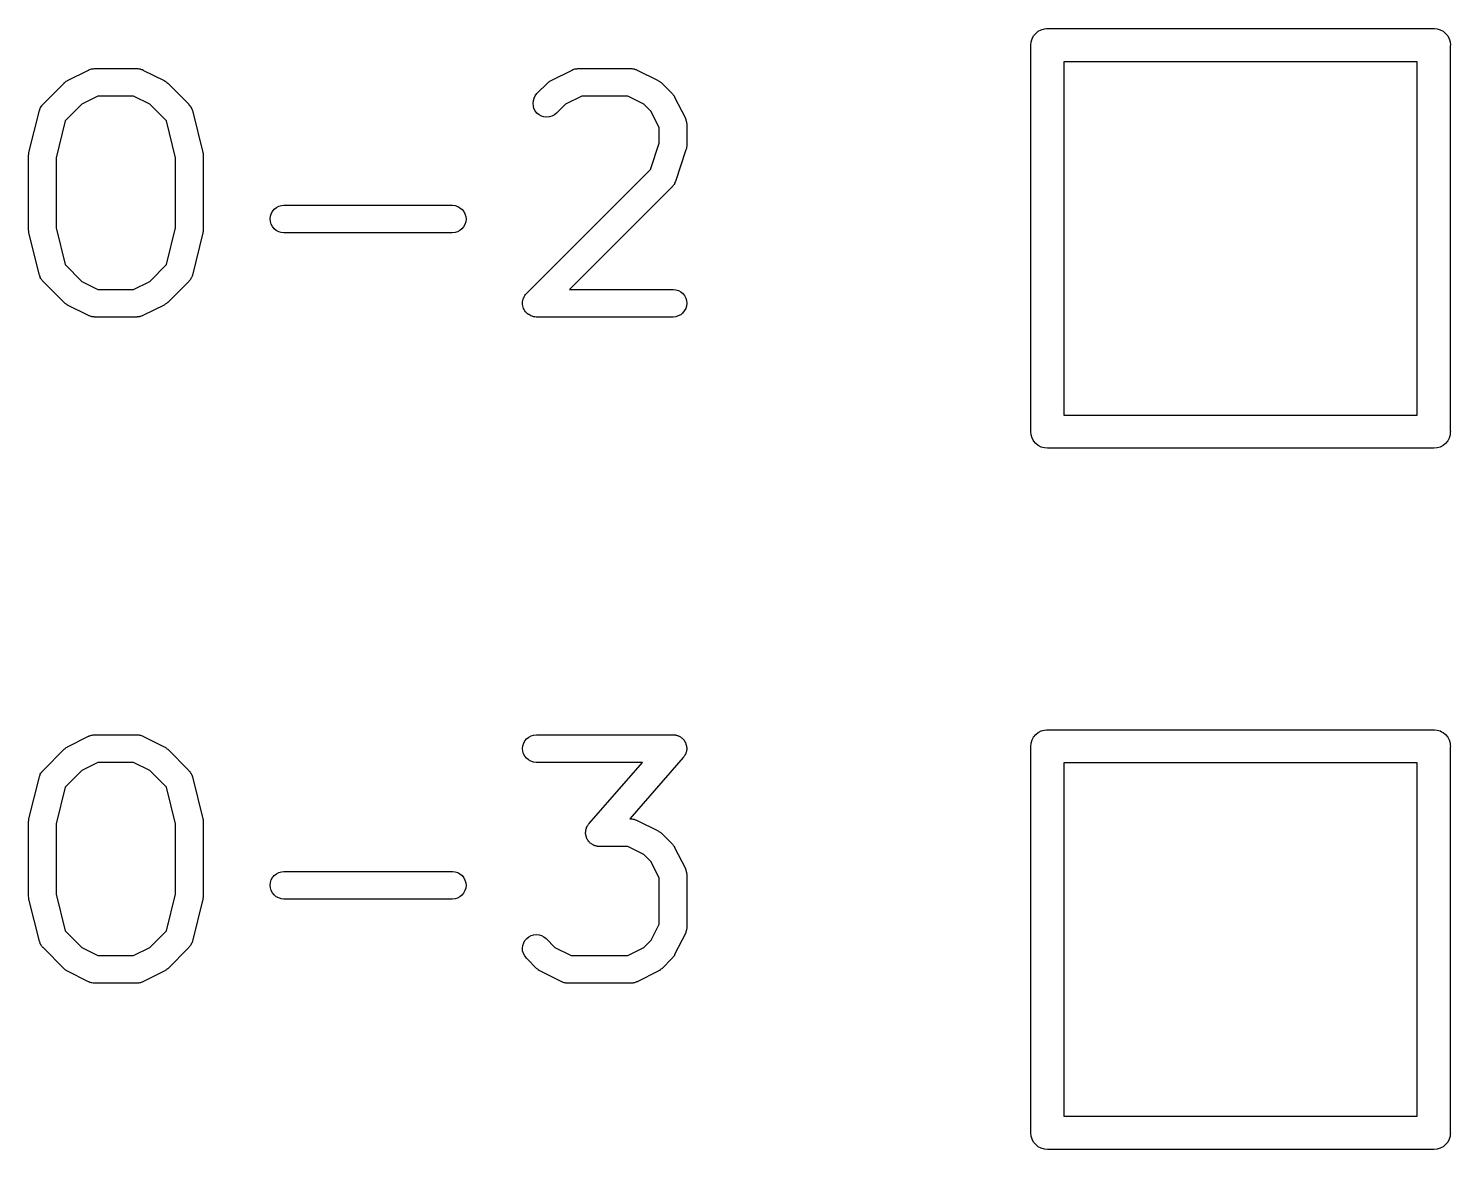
# Model space of a CAD drawing. Extents: x 128.9 to 162, y -124.8 to -58.6.
# Drawn here: x 148.67 to 153.82, y -70.99 to -66.93 of the extents above; entities that cross this region are included whole.
import ezdxf

# ---------------------------------------------------------------- set-up
doc = ezdxf.new("R2010")
doc.units = 0
doc.layers.add('BLACK', color=7, linetype='CONTINUOUS')

msp = doc.modelspace()

# ---------------------------------------------------------------- linework, layer by layer
at = {"layer": 'BLACK', "linetype": 'CONTINUOUS'}
for p, q in [((152.31, -66.9575), (152.318, -66.9484)), ((152.318, -66.9484), (152.327, -66.9409)), ((152.327, -66.9409), (152.337, -66.9353)), ((152.337, -66.9353), (152.349, -66.9319)), ((152.349, -66.9319), (152.357, -66.931)), ((152.357, -66.931), (152.36, -66.9307)), ((152.357, -66.931), (152.357, -66.931)), ((152.36, -66.9307), (152.363, -66.931)), ((152.363, -66.931), (153.757, -66.931)), ((153.757, -66.931), (153.76, -66.9307)), ((153.76, -66.9307), (153.763, -66.931)), ((153.763, -66.931), (153.763, -66.931)), ((153.763, -66.931), (153.772, -66.9319)), ((153.772, -66.9319), (153.783, -66.9353)), ((153.783, -66.9353), (153.794, -66.9409)), ((153.794, -66.9409), (153.803, -66.9484)), ((153.803, -66.9484), (153.811, -66.9575)), ((152.3, -66.991), (152.301, -66.9792)), ((152.3, -66.994), (152.3, -66.991)), ((152.3, -68.3881), (152.3, -66.994)), ((152.301, -66.9792), (152.305, -66.9679)), ((152.305, -66.9679), (152.31, -66.9575)), ((153.811, -66.9575), (153.816, -66.9679)), ((153.816, -66.9679), (153.82, -66.9792)), ((153.82, -66.9792), (153.821, -66.991)), ((153.821, -66.991), (153.82, -66.9939)), ((153.82, -66.9939), (153.82, -68.3881)), ((152.42, -67.051), (152.42, -68.331)), ((153.7, -67.051), (152.42, -67.051)), ((153.7, -68.331), (153.7, -67.051)), ((148.809, -67.1193), (148.885, -67.0812)), ((148.885, -67.0812), (148.886, -67.0809)), ((148.886, -67.0809), (148.887, -67.0804)), ((148.887, -67.0804), (148.889, -67.0797)), ((148.889, -67.0797), (148.892, -67.0787)), ((148.892, -67.0787), (148.895, -67.0775)), ((148.895, -67.0775), (148.896, -67.0773)), ((148.896, -67.0773), (148.898, -67.0769)), ((148.898, -67.0769), (148.901, -67.0765)), ((148.901, -67.0765), (148.905, -67.076)), ((148.905, -67.076), (148.906, -67.076)), ((148.906, -67.076), (148.908, -67.0759)), ((148.908, -67.0759), (149.06, -67.0759)), ((149.06, -67.0759), (149.061, -67.0759)), ((149.061, -67.0759), (149.062, -67.0761)), ((149.062, -67.0761), (149.064, -67.076)), ((149.064, -67.076), (149.067, -67.0766)), ((149.067, -67.0766), (149.07, -67.077)), ((149.07, -67.077), (149.072, -67.0774)), ((149.072, -67.0774), (149.073, -67.0777)), ((149.073, -67.0777), (149.076, -67.0789)), ((149.076, -67.0789), (149.08, -67.0799)), ((149.08, -67.0799), (149.081, -67.0807)), ((149.081, -67.0807), (149.082, -67.0812)), ((149.082, -67.0812), (149.159, -67.1193)), ((150.561, -67.1193), (150.638, -67.0812)), ((150.638, -67.0809), (150.64, -67.0804)), ((150.638, -67.0812), (150.638, -67.0809)), ((150.64, -67.0804), (150.641, -67.0797)), ((150.641, -67.0797), (150.644, -67.0787)), ((150.644, -67.0787), (150.647, -67.0775)), ((150.647, -67.0775), (150.649, -67.0773)), ((150.649, -67.0773), (150.65, -67.0769)), ((150.65, -67.0769), (150.654, -67.0765)), ((150.654, -67.0765), (150.657, -67.076)), ((150.657, -67.076), (150.659, -67.076)), ((150.659, -67.076), (150.66, -67.0759)), ((150.66, -67.0759), (150.85, -67.0759)), ((150.85, -67.0759), (150.851, -67.0759)), ((150.851, -67.0759), (150.853, -67.0761)), ((150.853, -67.0761), (150.854, -67.076)), ((150.854, -67.076), (150.857, -67.0766)), ((150.857, -67.0766), (150.861, -67.077)), ((150.861, -67.077), (150.862, -67.0774)), ((150.862, -67.0774), (150.864, -67.0777)), ((150.864, -67.0777), (150.867, -67.0789)), ((150.867, -67.0789), (150.87, -67.0799)), ((150.87, -67.0799), (150.871, -67.0807)), ((150.871, -67.0807), (150.873, -67.0812)), ((150.873, -67.0812), (150.949, -67.1193)), ((148.72, -67.2048), (148.796, -67.1286)), ((148.796, -67.1286), (148.797, -67.1282)), ((148.797, -67.1282), (148.799, -67.1264)), ((148.799, -67.1264), (148.801, -67.1245)), ((148.801, -67.1245), (148.803, -67.1234)), ((148.803, -67.1234), (148.804, -67.1221)), ((148.804, -67.1221), (148.807, -67.1208)), ((148.807, -67.1208), (148.809, -67.1193)), ((149.159, -67.1193), (149.159, -67.1196)), ((149.159, -67.1196), (149.162, -67.1211)), ((149.162, -67.1211), (149.164, -67.1225)), ((149.164, -67.1225), (149.166, -67.1238)), ((149.166, -67.1238), (149.167, -67.1249)), ((149.167, -67.1249), (149.169, -67.1269)), ((149.169, -67.1269), (149.172, -67.1286)), ((149.172, -67.1286), (149.248, -67.2048)), ((150.51, -67.1667), (150.548, -67.1286)), ((150.548, -67.1286), (150.549, -67.1282)), ((150.549, -67.1282), (150.551, -67.1264)), ((150.551, -67.1264), (150.553, -67.1245)), ((150.553, -67.1245), (150.555, -67.1234)), ((150.555, -67.1234), (150.557, -67.1221)), ((150.557, -67.1221), (150.559, -67.1208)), ((150.559, -67.1208), (150.561, -67.1193)), ((150.949, -67.1193), (150.95, -67.1196)), ((150.95, -67.1196), (150.952, -67.1211)), ((150.952, -67.1211), (150.954, -67.1225)), ((150.954, -67.1225), (150.956, -67.1238)), ((150.956, -67.1238), (150.958, -67.1249)), ((150.958, -67.1249), (150.96, -67.1269)), ((150.96, -67.1269), (150.962, -67.1286)), ((150.962, -67.1286), (151, -67.1667)), ((148.715, -67.2099), (148.718, -67.2075)), ((148.718, -67.2075), (148.72, -67.2048)), ((148.861, -67.2051), (148.8, -67.2658)), ((148.919, -67.1759), (148.861, -67.2051)), ((149.048, -67.1759), (148.919, -67.1759)), ((149.107, -67.2051), (149.048, -67.1759)), ((149.167, -67.2658), (149.107, -67.2051)), ((149.248, -67.2048), (149.248, -67.2053)), ((149.248, -67.2053), (149.25, -67.208)), ((149.25, -67.208), (149.253, -67.2105)), ((150.496, -67.2019), (150.497, -67.1922)), ((150.497, -67.2116), (150.496, -67.2019)), ((150.497, -67.1922), (150.5, -67.1829)), ((150.5, -67.1829), (150.504, -67.1743)), ((150.504, -67.1743), (150.51, -67.1667)), ((150.613, -67.2051), (150.581, -67.2374)), ((150.672, -67.1759), (150.613, -67.2051)), ((150.839, -67.1759), (150.672, -67.1759)), ((150.897, -67.2051), (150.839, -67.1759)), ((150.924, -67.2317), (150.897, -67.2051)), ((151, -67.1667), (151.001, -67.1672)), ((151.001, -67.1672), (151.002, -67.1694)), ((151.002, -67.1694), (151.004, -67.1715)), ((151.004, -67.1715), (151.005, -67.1732)), ((151.005, -67.1732), (151.007, -67.1749)), ((151.007, -67.1749), (151.008, -67.1774)), ((151.008, -67.1774), (151.009, -67.1797)), ((151.009, -67.1797), (151.048, -67.2559)), ((148.669, -67.3804), (148.707, -67.2281)), ((148.707, -67.2274), (148.708, -67.2242)), ((148.707, -67.2281), (148.707, -67.2274)), ((148.708, -67.2242), (148.709, -67.221)), ((148.709, -67.221), (148.71, -67.2196)), ((148.71, -67.2182), (148.712, -67.2154)), ((148.71, -67.2196), (148.71, -67.2182)), ((148.712, -67.2154), (148.714, -67.2124)), ((148.714, -67.2124), (148.715, -67.2112)), ((148.715, -67.2112), (148.715, -67.2099)), ((149.253, -67.2105), (149.253, -67.2118)), ((149.253, -67.2118), (149.254, -67.213)), ((149.254, -67.213), (149.256, -67.216)), ((149.256, -67.216), (149.258, -67.2189)), ((149.258, -67.2189), (149.258, -67.2203)), ((149.258, -67.2203), (149.259, -67.2216)), ((149.259, -67.2216), (149.26, -67.2249)), ((149.26, -67.2249), (149.261, -67.2281)), ((149.261, -67.2281), (149.299, -67.3804)), ((150.499, -67.221), (150.497, -67.2116)), ((150.504, -67.2296), (150.499, -67.221)), ((150.51, -67.2372), (150.504, -67.2296)), ((150.518, -67.2434), (150.51, -67.2372)), ((150.526, -67.2481), (150.518, -67.2434)), ((150.535, -67.251), (150.526, -67.2481)), ((150.545, -67.2521), (150.535, -67.251)), ((150.555, -67.2512), (150.545, -67.2521)), ((150.564, -67.2485), (150.555, -67.2512)), ((150.573, -67.244), (150.564, -67.2485)), ((150.581, -67.2379), (150.573, -67.244)), ((150.581, -67.2374), (150.581, -67.2379)), ((150.953, -67.2901), (150.924, -67.2317)), ((151.048, -67.2559), (151.048, -67.2565)), ((151.048, -67.2565), (151.048, -67.2579)), ((151.048, -67.2579), (151.049, -67.2592)), ((151.049, -67.2592), (151.05, -67.2625)), ((148.8, -67.2658), (148.767, -67.3987)), ((149.2, -67.3987), (149.167, -67.2658)), ((150.953, -67.3464), (150.953, -67.2901)), ((151.05, -67.2625), (151.051, -67.2657)), ((151.051, -67.2657), (151.051, -67.2672)), ((151.051, -67.2672), (151.052, -67.2686)), ((151.052, -67.2686), (151.052, -67.272)), ((151.052, -67.272), (151.053, -67.2753)), ((151.053, -67.2753), (151.053, -67.2768)), ((151.053, -67.2768), (151.053, -67.2783)), ((151.053, -67.2783), (151.053, -67.3545)), ((150.921, -67.4418), (150.953, -67.3464)), ((151.053, -67.358), (151.052, -67.3608)), ((151.052, -67.3608), (151.052, -67.3628)), ((151.053, -67.3545), (151.053, -67.3552)), ((151.053, -67.3552), (151.053, -67.358)), ((148.667, -67.3901), (148.668, -67.3861)), ((148.667, -67.391), (148.667, -67.3901)), ((148.667, -67.3919), (148.667, -67.391)), ((148.667, -67.3926), (148.667, -67.3919)), ((148.667, -67.6592), (148.667, -67.3926)), ((148.668, -67.3822), (148.669, -67.3813)), ((148.668, -67.3861), (148.668, -67.3822)), ((148.669, -67.3813), (148.669, -67.3804)), ((148.767, -67.3987), (148.767, -67.6531)), ((149.2, -67.6531), (149.2, -67.3987)), ((149.299, -67.3804), (149.299, -67.3811)), ((149.299, -67.3811), (149.299, -67.382)), ((149.299, -67.382), (149.3, -67.3829)), ((149.3, -67.3829), (149.3, -67.3868)), ((149.3, -67.3868), (149.3, -67.3908)), ((149.3, -67.3908), (149.3, -67.3917)), ((149.3, -67.3917), (149.3, -67.3926)), ((149.3, -67.3926), (149.3, -67.6592)), ((151.05, -67.3703), (151.012, -67.4846)), ((151.051, -67.3675), (151.05, -67.3703)), ((151.052, -67.3649), (151.051, -67.3675)), ((151.052, -67.3628), (151.052, -67.3649)), ((150.472, -67.8904), (150.921, -67.4418)), ((151, -67.5041), (150.628, -67.8759)), ((151.001, -67.503), (151, -67.5041)), ((151.002, -67.502), (151.001, -67.503)), ((151.004, -67.4992), (151.002, -67.502)), ((151.006, -67.4966), (151.004, -67.4992)), ((151.007, -67.4953), (151.006, -67.4966)), ((151.008, -67.4941), (151.007, -67.4953)), ((151.009, -67.491), (151.008, -67.4941)), ((151.011, -67.488), (151.009, -67.491)), ((151.012, -67.4852), (151.011, -67.4866)), ((151.011, -67.4866), (151.011, -67.488)), ((151.012, -67.4846), (151.012, -67.4852)), ((149.543, -67.6208), (149.544, -67.6111)), ((149.544, -67.6111), (149.547, -67.6018)), ((149.547, -67.6018), (149.552, -67.5932)), ((149.552, -67.5932), (149.558, -67.5857)), ((149.558, -67.5857), (149.566, -67.5795)), ((149.566, -67.5795), (149.574, -67.5749)), ((149.574, -67.5749), (149.584, -67.5721)), ((149.584, -67.5721), (149.593, -67.5711)), ((149.593, -67.5711), (150.203, -67.5711)), ((150.203, -67.5711), (150.204, -67.5711)), ((150.204, -67.5711), (150.213, -67.5722)), ((150.213, -67.5722), (150.223, -67.5752)), ((150.223, -67.5752), (150.231, -67.5799)), ((150.231, -67.5799), (150.239, -67.5862)), ((150.239, -67.5862), (150.245, -67.5938)), ((150.245, -67.5938), (150.249, -67.6024)), ((150.249, -67.6024), (150.252, -67.6118)), ((150.252, -67.6118), (150.253, -67.6215)), ((148.667, -67.6601), (148.667, -67.6592)), ((148.667, -67.661), (148.667, -67.6601)), ((148.668, -67.665), (148.667, -67.661)), ((148.668, -67.6689), (148.668, -67.665)), ((148.668, -67.6698), (148.668, -67.6689)), ((148.668, -67.6707), (148.668, -67.6698)), ((148.669, -67.6714), (148.668, -67.6707)), ((148.707, -67.8237), (148.669, -67.6714)), ((148.767, -67.6531), (148.8, -67.7861)), ((149.167, -67.7861), (149.2, -67.6531)), ((149.299, -67.6714), (149.261, -67.8237)), ((149.3, -67.6657), (149.299, -67.6696)), ((149.299, -67.6696), (149.299, -67.6705)), ((149.299, -67.6705), (149.299, -67.6714)), ((149.3, -67.6592), (149.3, -67.6599)), ((149.3, -67.6599), (149.3, -67.6608)), ((149.3, -67.6608), (149.3, -67.6617)), ((149.3, -67.6617), (149.3, -67.6657)), ((149.544, -67.6305), (149.543, -67.6208)), ((149.547, -67.6399), (149.544, -67.6305)), ((149.551, -67.6485), (149.547, -67.6399)), ((149.558, -67.6561), (149.551, -67.6485)), ((149.565, -67.6624), (149.558, -67.6561)), ((149.574, -67.6671), (149.565, -67.6624)), ((149.583, -67.67), (149.574, -67.6671)), ((149.593, -67.6711), (149.583, -67.67)), ((150.203, -67.6711), (149.593, -67.6711)), ((149.593, -67.6711), (149.593, -67.6711)), ((150.213, -67.6702), (150.203, -67.6711)), ((150.222, -67.6674), (150.213, -67.6702)), ((150.231, -67.6628), (150.222, -67.6674)), ((150.238, -67.6566), (150.231, -67.6628)), ((150.244, -67.6491), (150.238, -67.6566)), ((150.249, -67.6405), (150.244, -67.6491)), ((150.252, -67.6312), (150.249, -67.6405)), ((150.253, -67.6215), (150.252, -67.6312)), ((148.708, -67.8269), (148.707, -67.8237)), ((148.8, -67.7861), (148.861, -67.8467)), ((149.107, -67.8467), (149.167, -67.7861)), ((149.261, -67.8244), (149.26, -67.8276)), ((149.261, -67.8237), (149.261, -67.8244)), ((148.709, -67.8302), (148.708, -67.8269)), ((148.71, -67.8315), (148.709, -67.8302)), ((148.71, -67.8329), (148.71, -67.8315)), ((148.712, -67.8358), (148.71, -67.8329)), ((148.713, -67.8388), (148.712, -67.8358)), ((148.714, -67.84), (148.713, -67.8388)), ((148.715, -67.8413), (148.714, -67.84)), ((148.717, -67.8438), (148.715, -67.8413)), ((148.719, -67.8465), (148.717, -67.8438)), ((148.72, -67.847), (148.719, -67.8465)), ((148.796, -67.9232), (148.72, -67.847)), ((148.861, -67.8467), (148.919, -67.8759)), ((148.919, -67.8759), (149.048, -67.8759)), ((149.048, -67.8759), (149.107, -67.8467)), ((149.248, -67.847), (149.172, -67.9232)), ((149.25, -67.8444), (149.248, -67.847)), ((149.252, -67.8419), (149.25, -67.8444)), ((149.253, -67.8406), (149.252, -67.8419)), ((149.254, -67.8394), (149.253, -67.8406)), ((149.256, -67.8364), (149.254, -67.8394)), ((149.257, -67.8336), (149.256, -67.8364)), ((149.258, -67.8322), (149.257, -67.8336)), ((149.259, -67.8308), (149.258, -67.8322)), ((149.26, -67.8276), (149.259, -67.8308)), ((150.628, -67.8759), (151.003, -67.8759)), ((151.003, -67.8759), (151.004, -67.8759)), ((151.004, -67.8759), (151.013, -67.877)), ((151.013, -67.877), (151.023, -67.8799)), ((148.798, -67.9249), (148.796, -67.9232)), ((148.8, -67.9269), (148.798, -67.9249)), ((148.802, -67.928), (148.8, -67.9269)), ((148.804, -67.9294), (148.802, -67.928)), ((148.806, -67.9307), (148.804, -67.9294)), ((149.163, -67.9297), (149.161, -67.931)), ((149.165, -67.9284), (149.163, -67.9297)), ((149.167, -67.9273), (149.165, -67.9284)), ((149.169, -67.9254), (149.167, -67.9273)), ((149.171, -67.9237), (149.169, -67.9254)), ((149.172, -67.9232), (149.171, -67.9237)), ((150.458, -67.9206), (150.459, -67.916)), ((150.458, -67.9256), (150.458, -67.9206)), ((150.458, -67.9257), (150.458, -67.9256)), ((150.458, -67.9256), (150.458, -67.9256)), ((150.458, -67.9306), (150.458, -67.9257)), ((150.459, -67.9158), (150.46, -67.9113)), ((150.459, -67.9159), (150.459, -67.9158)), ((150.459, -67.916), (150.459, -67.9159)), ((150.46, -67.9113), (150.461, -67.9067)), ((150.461, -67.9067), (150.462, -67.9066)), ((150.462, -67.9065), (150.464, -67.9024)), ((150.462, -67.9066), (150.462, -67.9065)), ((150.464, -67.9024), (150.466, -67.8981)), ((150.466, -67.8979), (150.469, -67.8942)), ((150.466, -67.898), (150.466, -67.8979)), ((150.466, -67.8981), (150.466, -67.898)), ((150.469, -67.8942), (150.472, -67.8905)), ((150.472, -67.8905), (150.472, -67.8904)), ((150.472, -67.8904), (150.472, -67.8904)), ((150.472, -67.8904), (150.472, -67.8904)), ((151.023, -67.8799), (151.031, -67.8846)), ((151.031, -67.8846), (151.039, -67.8909)), ((151.039, -67.8909), (151.045, -67.8985)), ((151.045, -67.8985), (151.049, -67.9072)), ((151.049, -67.9072), (151.052, -67.9165)), ((151.052, -67.9165), (151.053, -67.9263)), ((151.053, -67.9263), (151.052, -67.936)), ((148.808, -67.9322), (148.806, -67.9307)), ((148.809, -67.9325), (148.808, -67.9322)), ((148.885, -67.9706), (148.809, -67.9325)), ((148.887, -67.9712), (148.885, -67.9706)), ((148.888, -67.9719), (148.887, -67.9712)), ((148.891, -67.9729), (148.888, -67.9719)), ((148.894, -67.9741), (148.891, -67.9729)), ((148.896, -67.9744), (148.894, -67.9741)), ((148.897, -67.9748), (148.896, -67.9744)), ((148.901, -67.9752), (148.897, -67.9748)), ((148.904, -67.9758), (148.901, -67.9752)), ((148.905, -67.9757), (148.904, -67.9758)), ((148.907, -67.9759), (148.905, -67.9757)), ((148.908, -67.9759), (148.907, -67.9759)), ((149.06, -67.9759), (148.908, -67.9759)), ((149.061, -67.9758), (149.06, -67.9759)), ((149.063, -67.9758), (149.061, -67.9758)), ((149.066, -67.9753), (149.063, -67.9758)), ((149.07, -67.975), (149.066, -67.9753)), ((149.071, -67.9745), (149.07, -67.975)), ((149.073, -67.9743), (149.071, -67.9745)), ((149.076, -67.9731), (149.073, -67.9743)), ((149.079, -67.9721), (149.076, -67.9731)), ((149.08, -67.9714), (149.079, -67.9721)), ((149.082, -67.9709), (149.08, -67.9714)), ((149.159, -67.9325), (149.082, -67.9706)), ((149.082, -67.9706), (149.082, -67.9709)), ((149.161, -67.931), (149.159, -67.9325)), ((150.459, -67.9353), (150.458, -67.9306)), ((150.459, -67.9354), (150.459, -67.9353)), ((150.46, -67.9403), (150.459, -67.9354)), ((150.459, -67.9354), (150.459, -67.9354)), ((150.461, -67.9446), (150.46, -67.9403)), ((150.461, -67.9447), (150.461, -67.9446)), ((150.461, -67.9448), (150.461, -67.9447)), ((150.464, -67.9491), (150.461, -67.9448)), ((150.466, -67.9533), (150.464, -67.9491)), ((150.466, -67.9534), (150.466, -67.9533)), ((150.466, -67.9533), (150.466, -67.9533)), ((150.469, -67.9572), (150.466, -67.9534)), ((150.472, -67.9609), (150.469, -67.9572)), ((150.472, -67.961), (150.472, -67.9609)), ((150.472, -67.9609), (150.472, -67.9609)), ((150.476, -67.9641), (150.472, -67.961)), ((150.479, -67.9672), (150.476, -67.9641)), ((150.48, -67.9673), (150.479, -67.9672)), ((150.479, -67.9672), (150.479, -67.9672)), ((150.484, -67.9695), (150.48, -67.9673)), ((150.488, -67.9719), (150.484, -67.9695)), ((150.493, -67.9733), (150.488, -67.9719)), ((150.488, -67.9719), (150.488, -67.9719)), ((150.488, -67.9719), (150.488, -67.9719)), ((150.497, -67.9748), (150.493, -67.9733)), ((150.502, -67.9754), (150.497, -67.9748)), ((150.497, -67.9748), (150.497, -67.9748)), ((150.497, -67.9748), (150.497, -67.9748)), ((150.507, -67.9759), (150.502, -67.9754)), ((150.508, -67.9759), (150.507, -67.9759)), ((150.507, -67.9759), (150.507, -67.9759)), ((150.507, -67.9759), (150.507, -67.9759)), ((150.507, -67.9759), (150.507, -67.9759)), ((151.003, -67.9759), (150.508, -67.9759)), ((151.013, -67.975), (151.003, -67.9759)), ((151.022, -67.9721), (151.013, -67.975)), ((151.031, -67.9676), (151.022, -67.9721)), ((151.038, -67.9614), (151.031, -67.9676)), ((151.044, -67.9539), (151.038, -67.9614)), ((151.049, -67.9453), (151.044, -67.9539)), ((151.052, -67.936), (151.049, -67.9453)), ((152.42, -68.331), (153.7, -68.331)), ((152.3, -68.391), (152.3, -68.3881)), ((152.301, -68.4028), (152.3, -68.391)), ((153.82, -68.3881), (153.821, -68.391)), ((153.821, -68.391), (153.82, -68.3939)), ((152.305, -68.4141), (152.301, -68.4028)), ((152.31, -68.4233), (152.305, -68.4141)), ((152.31, -68.4245), (152.31, -68.4233)), ((152.318, -68.4336), (152.31, -68.4245)), ((152.327, -68.4411), (152.318, -68.4336)), ((152.337, -68.4467), (152.327, -68.4411)), ((153.794, -68.4411), (153.783, -68.4467)), ((153.803, -68.4336), (153.794, -68.4411)), ((153.811, -68.4245), (153.803, -68.4336)), ((153.816, -68.4141), (153.811, -68.4245)), ((153.82, -68.4028), (153.816, -68.4141)), ((153.82, -68.3939), (153.82, -68.3939)), ((153.82, -68.3939), (153.82, -68.4028)), ((152.349, -68.4501), (152.337, -68.4467)), ((152.36, -68.4513), (152.349, -68.4501)), ((152.363, -68.451), (152.36, -68.4513)), ((153.757, -68.451), (152.363, -68.451)), ((153.76, -68.4513), (153.757, -68.451)), ((153.772, -68.4501), (153.76, -68.4513)), ((153.783, -68.4467), (153.772, -68.4501)), ((152.327, -69.4809), (152.337, -69.4753)), ((152.337, -69.4753), (152.349, -69.4719)), ((152.349, -69.4719), (152.357, -69.471)), ((152.357, -69.471), (152.36, -69.4707)), ((152.357, -69.471), (152.357, -69.471)), ((152.36, -69.4707), (152.363, -69.471)), ((152.363, -69.471), (153.757, -69.471)), ((153.757, -69.471), (153.76, -69.4707)), ((153.76, -69.4707), (153.763, -69.471)), ((153.763, -69.471), (153.763, -69.471)), ((153.763, -69.471), (153.772, -69.4719)), ((153.772, -69.4719), (153.783, -69.4753)), ((153.783, -69.4753), (153.788, -69.4779)), ((148.809, -69.5323), (148.885, -69.4942)), ((148.885, -69.4942), (148.886, -69.4939)), ((148.886, -69.4939), (148.887, -69.4934)), ((148.887, -69.4934), (148.889, -69.4927)), ((148.889, -69.4927), (148.892, -69.4917)), ((148.892, -69.4917), (148.895, -69.4905)), ((148.895, -69.4905), (148.896, -69.4903)), ((148.896, -69.4903), (148.898, -69.4899)), ((148.898, -69.4899), (148.901, -69.4895)), ((148.901, -69.4895), (148.905, -69.489)), ((148.905, -69.489), (148.906, -69.489)), ((148.906, -69.489), (148.908, -69.4889)), ((148.908, -69.4889), (149.06, -69.4889)), ((149.06, -69.4889), (149.061, -69.4889)), ((149.061, -69.4889), (149.062, -69.4891)), ((149.062, -69.4891), (149.064, -69.489)), ((149.064, -69.489), (149.067, -69.4896)), ((149.067, -69.4896), (149.07, -69.49)), ((149.07, -69.49), (149.072, -69.4904)), ((149.072, -69.4904), (149.073, -69.4907)), ((149.073, -69.4907), (149.076, -69.4919)), ((149.076, -69.4919), (149.08, -69.4929)), ((149.08, -69.4929), (149.081, -69.4937)), ((149.081, -69.4937), (149.082, -69.4942)), ((149.082, -69.4942), (149.159, -69.5323)), ((150.459, -69.5288), (150.462, -69.5195)), ((150.462, -69.5195), (150.466, -69.5109)), ((150.466, -69.5109), (150.472, -69.5034)), ((150.472, -69.5034), (150.48, -69.4973)), ((150.48, -69.4973), (150.489, -69.4927)), ((150.489, -69.4927), (150.498, -69.4899)), ((150.498, -69.4899), (150.508, -69.4889)), ((150.508, -69.4889), (151.003, -69.4889)), ((151.003, -69.4889), (151.004, -69.4889)), ((151.004, -69.4889), (151.007, -69.4893)), ((151.007, -69.4893), (151.01, -69.4894)), ((151.01, -69.4894), (151.012, -69.4898)), ((151.012, -69.4898), (151.013, -69.49)), ((151.013, -69.49), (151.016, -69.4909)), ((151.016, -69.4909), (151.019, -69.4917)), ((151.019, -69.4917), (151.021, -69.4924)), ((151.021, -69.4924), (151.023, -69.4929)), ((151.023, -69.4929), (151.025, -69.4945)), ((151.025, -69.4945), (151.028, -69.4958)), ((151.028, -69.4958), (151.03, -69.4968)), ((151.03, -69.4968), (151.031, -69.4976)), ((151.031, -69.4976), (151.034, -69.4997)), ((151.034, -69.4997), (151.036, -69.5015)), ((151.036, -69.5015), (151.037, -69.5028)), ((151.037, -69.5028), (151.039, -69.5039)), ((151.039, -69.5039), (151.041, -69.5064)), ((151.041, -69.5064), (151.043, -69.5087)), ((151.043, -69.5087), (151.044, -69.5102)), ((151.044, -69.5102), (151.045, -69.5115)), ((151.045, -69.5115), (151.046, -69.5143)), ((151.046, -69.5143), (151.048, -69.517)), ((151.048, -69.517), (151.048, -69.5186)), ((151.048, -69.5186), (151.049, -69.5202)), ((151.049, -69.5202), (151.05, -69.5232)), ((151.05, -69.5232), (151.051, -69.5261)), ((151.051, -69.5261), (151.051, -69.5279)), ((152.3, -69.531), (152.301, -69.5192)), ((152.301, -69.5192), (152.305, -69.5079)), ((152.305, -69.5079), (152.31, -69.4975)), ((152.31, -69.4975), (152.318, -69.4884)), ((152.318, -69.4884), (152.327, -69.4809)), ((153.788, -69.4779), (153.794, -69.4809)), ((153.794, -69.4809), (153.803, -69.4884)), ((153.803, -69.4884), (153.811, -69.4975)), ((153.811, -69.4975), (153.816, -69.5079)), ((153.816, -69.5079), (153.82, -69.5192)), ((153.82, -69.5192), (153.82, -69.527)), ((153.82, -69.527), (153.821, -69.531)), ((148.72, -69.6178), (148.796, -69.5416)), ((148.796, -69.5416), (148.797, -69.5412)), ((148.797, -69.5412), (148.799, -69.5394)), ((148.799, -69.5394), (148.801, -69.5375)), ((148.801, -69.5375), (148.803, -69.5364)), ((148.803, -69.5364), (148.804, -69.5351)), ((148.804, -69.5351), (148.807, -69.5338)), ((148.807, -69.5338), (148.809, -69.5323)), ((149.159, -69.5323), (149.159, -69.5326)), ((149.159, -69.5326), (149.162, -69.5341)), ((149.162, -69.5341), (149.164, -69.5354)), ((149.164, -69.5354), (149.166, -69.5368)), ((149.166, -69.5368), (149.167, -69.5379)), ((149.167, -69.5379), (149.169, -69.5399)), ((149.169, -69.5399), (149.172, -69.5416)), ((149.172, -69.5416), (149.248, -69.6178)), ((150.458, -69.5386), (150.459, -69.5288)), ((150.459, -69.5483), (150.458, -69.5386)), ((150.461, -69.5576), (150.459, -69.5483)), ((150.466, -69.5663), (150.461, -69.5576)), ((150.472, -69.5739), (150.466, -69.5663)), ((150.479, -69.5802), (150.472, -69.5739)), ((151.04, -69.5718), (150.846, -69.7937)), ((151.042, -69.5693), (151.04, -69.5718)), ((151.044, -69.5669), (151.042, -69.5693)), ((151.045, -69.5653), (151.044, -69.5669)), ((151.046, -69.5639), (151.045, -69.5653)), ((151.047, -69.561), (151.046, -69.5639)), ((151.049, -69.5583), (151.047, -69.561)), ((151.05, -69.555), (151.049, -69.5566)), ((151.049, -69.5566), (151.049, -69.5583)), ((151.051, -69.552), (151.05, -69.555)), ((151.051, -69.5279), (151.052, -69.5295)), ((151.052, -69.549), (151.051, -69.552)), ((151.052, -69.5295), (151.052, -69.5327)), ((151.052, -69.5327), (151.053, -69.5358)), ((151.053, -69.5424), (151.052, -69.5455)), ((151.052, -69.5455), (151.052, -69.5472)), ((151.052, -69.5472), (151.052, -69.549)), ((151.053, -69.5358), (151.053, -69.5375)), ((151.053, -69.5375), (151.053, -69.5393)), ((151.053, -69.5393), (151.053, -69.5424)), ((152.3, -69.534), (152.3, -69.531)), ((152.3, -70.9281), (152.3, -69.534)), ((153.821, -69.531), (153.82, -69.5339)), ((153.82, -69.5339), (153.82, -70.9281)), ((148.71, -69.6312), (148.712, -69.6284)), ((148.712, -69.6284), (148.714, -69.6254)), ((148.714, -69.6254), (148.715, -69.6242)), ((148.715, -69.6229), (148.718, -69.6204)), ((148.715, -69.6242), (148.715, -69.6229)), ((148.718, -69.6204), (148.72, -69.6178)), ((148.861, -69.6181), (148.8, -69.6788)), ((148.919, -69.5889), (148.861, -69.6181)), ((149.048, -69.5889), (148.919, -69.5889)), ((149.107, -69.6181), (149.048, -69.5889)), ((149.167, -69.6788), (149.107, -69.6181)), ((149.248, -69.6178), (149.248, -69.6183)), ((149.248, -69.6183), (149.25, -69.621)), ((149.25, -69.621), (149.253, -69.6235)), ((149.253, -69.6235), (149.253, -69.6248)), ((149.253, -69.6248), (149.254, -69.626)), ((149.254, -69.626), (149.256, -69.629)), ((149.256, -69.629), (149.258, -69.6319)), ((150.488, -69.5849), (150.479, -69.5802)), ((150.497, -69.5878), (150.488, -69.5849)), ((150.507, -69.5889), (150.497, -69.5878)), ((150.508, -69.5889), (150.507, -69.5889)), ((150.893, -69.5889), (150.508, -69.5889)), ((150.699, -69.8107), (150.893, -69.5889)), ((152.42, -69.591), (152.42, -70.871)), ((153.7, -69.591), (152.42, -69.591)), ((153.7, -70.871), (153.7, -69.591)), ((148.669, -69.7934), (148.707, -69.6411)), ((148.707, -69.6404), (148.708, -69.6372)), ((148.707, -69.6411), (148.707, -69.6404)), ((148.708, -69.6372), (148.709, -69.634)), ((148.709, -69.634), (148.71, -69.6326)), ((148.71, -69.6326), (148.71, -69.6312)), ((148.8, -69.6788), (148.767, -69.8117)), ((149.2, -69.8117), (149.167, -69.6788)), ((149.258, -69.6319), (149.258, -69.6333)), ((149.258, -69.6333), (149.259, -69.6346)), ((149.259, -69.6346), (149.26, -69.6379)), ((149.26, -69.6379), (149.261, -69.6411)), ((149.261, -69.6411), (149.299, -69.7934)), ((148.667, -69.8031), (148.668, -69.7991)), ((148.667, -69.804), (148.667, -69.8031)), ((148.667, -69.8049), (148.667, -69.804)), ((148.667, -69.8056), (148.667, -69.8049)), ((148.667, -70.0722), (148.667, -69.8056)), ((148.668, -69.7952), (148.669, -69.7943)), ((148.668, -69.7991), (148.668, -69.7952)), ((148.669, -69.7943), (148.669, -69.7934)), ((148.767, -69.8117), (148.767, -70.0661)), ((149.2, -70.0661), (149.2, -69.8117)), ((149.299, -69.7934), (149.299, -69.7941)), ((149.299, -69.7941), (149.299, -69.795)), ((149.299, -69.795), (149.3, -69.7959)), ((149.3, -69.7959), (149.3, -69.7998)), ((149.3, -69.7998), (149.3, -69.8038)), ((149.3, -69.8038), (149.3, -69.8047)), ((149.3, -69.8047), (149.3, -69.8056)), ((149.3, -69.8056), (149.3, -70.0722)), ((150.687, -69.8336), (150.688, -69.8306)), ((150.687, -69.8354), (150.687, -69.8336)), ((150.687, -69.8371), (150.687, -69.8354)), ((150.688, -69.8306), (150.689, -69.8276)), ((150.689, -69.8276), (150.69, -69.826)), ((150.69, -69.8243), (150.692, -69.8215)), ((150.69, -69.826), (150.69, -69.8243)), ((150.692, -69.8215), (150.693, -69.8187)), ((150.693, -69.8187), (150.694, -69.8173)), ((150.694, -69.8173), (150.695, -69.8157)), ((150.695, -69.8157), (150.697, -69.8133)), ((150.697, -69.8133), (150.699, -69.8107)), ((150.846, -69.7937), (150.85, -69.7937)), ((150.85, -69.7937), (150.851, -69.7937)), ((150.851, -69.7937), (150.853, -69.7938)), ((150.853, -69.7938), (150.854, -69.7938)), ((150.854, -69.7938), (150.857, -69.7944)), ((150.857, -69.7944), (150.861, -69.7948)), ((150.861, -69.7948), (150.862, -69.7952)), ((150.862, -69.7952), (150.864, -69.7955)), ((150.864, -69.7955), (150.867, -69.7967)), ((150.867, -69.7967), (150.87, -69.7977)), ((150.87, -69.7977), (150.871, -69.7984)), ((150.871, -69.7984), (150.873, -69.7989)), ((150.873, -69.7989), (150.949, -69.837)), ((150.686, -69.8433), (150.687, -69.8402)), ((150.686, -69.8451), (150.686, -69.8433)), ((150.686, -69.8468), (150.686, -69.8451)), ((150.687, -69.8499), (150.686, -69.8468)), ((150.687, -69.8402), (150.687, -69.8371)), ((150.687, -69.853), (150.687, -69.8499)), ((150.688, -69.8547), (150.687, -69.853)), ((150.688, -69.8564), (150.688, -69.8547)), ((150.689, -69.8594), (150.688, -69.8564)), ((150.69, -69.8624), (150.689, -69.8594)), ((150.691, -69.864), (150.69, -69.8624)), ((150.691, -69.8656), (150.691, -69.864)), ((150.693, -69.8683), (150.691, -69.8656)), ((150.694, -69.871), (150.693, -69.8683)), ((150.695, -69.8724), (150.694, -69.871)), ((150.696, -69.8739), (150.695, -69.8724)), ((150.699, -69.8762), (150.696, -69.8739)), ((150.7, -69.8786), (150.699, -69.8762)), ((150.702, -69.8798), (150.7, -69.8786)), ((150.703, -69.8811), (150.702, -69.8798)), ((150.706, -69.8829), (150.703, -69.8811)), ((150.708, -69.8849), (150.706, -69.8829)), ((150.709, -69.8858), (150.708, -69.8849)), ((150.711, -69.8868), (150.709, -69.8858)), ((150.714, -69.8881), (150.711, -69.8868)), ((150.716, -69.8896), (150.714, -69.8881)), ((150.949, -69.837), (150.95, -69.8374)), ((150.95, -69.8374), (150.952, -69.8389)), ((150.952, -69.8389), (150.954, -69.8402)), ((150.954, -69.8402), (150.956, -69.8415)), ((150.956, -69.8415), (150.958, -69.8427)), ((150.958, -69.8427), (150.96, -69.8446)), ((150.96, -69.8446), (150.962, -69.8464)), ((150.962, -69.8464), (151, -69.8845)), ((151, -69.8845), (151.001, -69.885)), ((151.001, -69.885), (151.002, -69.8872)), ((151.002, -69.8872), (151.004, -69.8892)), ((150.718, -69.8902), (150.716, -69.8896)), ((150.72, -69.8909), (150.718, -69.8902)), ((150.723, -69.8916), (150.72, -69.8909)), ((150.726, -69.8926), (150.723, -69.8916)), ((150.728, -69.8928), (150.726, -69.8926)), ((150.729, -69.8932), (150.728, -69.8928)), ((150.732, -69.8933), (150.729, -69.8932)), ((150.735, -69.8937), (150.732, -69.8933)), ((150.736, -69.8937), (150.735, -69.8937)), ((150.839, -69.8937), (150.736, -69.8937)), ((150.897, -69.9229), (150.839, -69.8937)), ((150.924, -69.9495), (150.897, -69.9229)), ((151.004, -69.8892), (151.005, -69.891)), ((151.005, -69.891), (151.007, -69.8926)), ((151.007, -69.8926), (151.008, -69.8951)), ((151.008, -69.8951), (151.009, -69.8975)), ((151.009, -69.8975), (151.048, -69.9737)), ((149.566, -69.9925), (149.574, -69.9879)), ((149.574, -69.9879), (149.584, -69.9851)), ((149.584, -69.9851), (149.593, -69.9841)), ((149.593, -69.9841), (150.203, -69.9841)), ((150.203, -69.9841), (150.204, -69.9841)), ((150.204, -69.9841), (150.213, -69.9852)), ((150.213, -69.9852), (150.223, -69.9882)), ((150.223, -69.9882), (150.231, -69.9929)), ((150.953, -70.0078), (150.924, -69.9495)), ((151.048, -69.9737), (151.048, -69.9743)), ((151.048, -69.9743), (151.048, -69.9757)), ((151.048, -69.9757), (151.049, -69.977)), ((151.049, -69.977), (151.05, -69.9803)), ((151.05, -69.9803), (151.051, -69.9835)), ((151.051, -69.9835), (151.051, -69.9849)), ((151.051, -69.9849), (151.052, -69.9863)), ((151.052, -69.9863), (151.052, -69.9897)), ((151.052, -69.9897), (151.053, -69.9931)), ((149.543, -70.0338), (149.544, -70.0241)), ((149.544, -70.0435), (149.543, -70.0338)), ((149.544, -70.0241), (149.547, -70.0148)), ((149.547, -70.0148), (149.552, -70.0062)), ((149.552, -70.0062), (149.558, -69.9987)), ((149.558, -69.9987), (149.566, -69.9925)), ((150.231, -69.9929), (150.239, -69.9992)), ((150.239, -69.9992), (150.245, -70.0068)), ((150.245, -70.0068), (150.249, -70.0154)), ((150.249, -70.0154), (150.252, -70.0248)), ((150.252, -70.0248), (150.253, -70.0345)), ((150.253, -70.0345), (150.252, -70.0442)), ((150.953, -70.1747), (150.953, -70.0078)), ((151.053, -69.9931), (151.053, -69.9946)), ((151.053, -69.9946), (151.053, -69.996)), ((151.053, -69.996), (151.053, -70.1865)), ((148.667, -70.0731), (148.667, -70.0722)), ((148.667, -70.074), (148.667, -70.0731)), ((148.668, -70.078), (148.667, -70.074)), ((148.668, -70.0819), (148.668, -70.078)), ((148.668, -70.0828), (148.668, -70.0819)), ((148.668, -70.0837), (148.668, -70.0828)), ((148.669, -70.0844), (148.668, -70.0837)), ((148.707, -70.2367), (148.669, -70.0844)), ((148.767, -70.0661), (148.8, -70.1991)), ((149.167, -70.1991), (149.2, -70.0661)), ((149.299, -70.0844), (149.261, -70.2367)), ((149.3, -70.0787), (149.299, -70.0826)), ((149.299, -70.0826), (149.299, -70.0835)), ((149.299, -70.0835), (149.299, -70.0844)), ((149.3, -70.0722), (149.3, -70.0729)), ((149.3, -70.0729), (149.3, -70.0738)), ((149.3, -70.0738), (149.3, -70.0747)), ((149.3, -70.0747), (149.3, -70.0787)), ((149.547, -70.0529), (149.544, -70.0435)), ((149.551, -70.0615), (149.547, -70.0529)), ((149.558, -70.0691), (149.551, -70.0615)), ((149.565, -70.0754), (149.558, -70.0691)), ((149.574, -70.0801), (149.565, -70.0754)), ((149.583, -70.083), (149.574, -70.0801)), ((149.593, -70.0841), (149.583, -70.083)), ((150.203, -70.0841), (149.593, -70.0841)), ((149.593, -70.0841), (149.593, -70.0841)), ((150.213, -70.0832), (150.203, -70.0841)), ((150.222, -70.0804), (150.213, -70.0832)), ((150.231, -70.0758), (150.222, -70.0804)), ((150.238, -70.0696), (150.231, -70.0758)), ((150.244, -70.0621), (150.238, -70.0696)), ((150.249, -70.0535), (150.244, -70.0621)), ((150.252, -70.0442), (150.249, -70.0535)), ((150.924, -70.2331), (150.953, -70.1747)), ((151.052, -70.1969), (151.051, -70.1983)), ((151.053, -70.1902), (151.052, -70.1935)), ((151.052, -70.1935), (151.052, -70.1969)), ((151.053, -70.1865), (151.053, -70.1872)), ((151.053, -70.1872), (151.053, -70.1887)), ((151.053, -70.1887), (151.053, -70.1902)), ((148.708, -70.2399), (148.707, -70.2367)), ((148.709, -70.2432), (148.708, -70.2399)), ((148.71, -70.2445), (148.709, -70.2432)), ((148.71, -70.2459), (148.71, -70.2445)), ((148.712, -70.2488), (148.71, -70.2459)), ((148.713, -70.2518), (148.712, -70.2488)), ((148.8, -70.1991), (148.861, -70.2597)), ((149.107, -70.2597), (149.167, -70.1991)), ((149.257, -70.2466), (149.256, -70.2494)), ((149.258, -70.2452), (149.257, -70.2466)), ((149.259, -70.2438), (149.258, -70.2452)), ((149.26, -70.2406), (149.259, -70.2438)), ((149.261, -70.2374), (149.26, -70.2406)), ((149.261, -70.2367), (149.261, -70.2374)), ((150.459, -70.2525), (150.462, -70.2432)), ((150.462, -70.2432), (150.466, -70.2346)), ((150.466, -70.2346), (150.473, -70.2271)), ((150.473, -70.2271), (150.48, -70.221)), ((150.48, -70.221), (150.489, -70.2164)), ((150.489, -70.2164), (150.498, -70.2136)), ((150.498, -70.2136), (150.508, -70.2127)), ((150.508, -70.2127), (150.518, -70.2137)), ((150.518, -70.2137), (150.527, -70.2166)), ((150.527, -70.2166), (150.535, -70.2212)), ((150.535, -70.2212), (150.543, -70.2274)), ((150.543, -70.2274), (150.575, -70.2597)), ((150.897, -70.2597), (150.924, -70.2331)), ((151.048, -70.2089), (151.009, -70.2851)), ((151.049, -70.2062), (151.048, -70.2075)), ((151.048, -70.2075), (151.048, -70.2089)), ((151.05, -70.203), (151.049, -70.2062)), ((151.051, -70.1998), (151.05, -70.203)), ((151.051, -70.1983), (151.051, -70.1998)), ((148.714, -70.253), (148.713, -70.2518)), ((148.715, -70.2543), (148.714, -70.253)), ((148.717, -70.2568), (148.715, -70.2543)), ((148.719, -70.2595), (148.717, -70.2568)), ((148.72, -70.26), (148.719, -70.2595)), ((148.796, -70.3362), (148.72, -70.26)), ((148.861, -70.2597), (148.919, -70.2889)), ((148.919, -70.2889), (149.048, -70.2889)), ((149.048, -70.2889), (149.107, -70.2597)), ((149.248, -70.26), (149.172, -70.3362)), ((149.25, -70.2574), (149.248, -70.26)), ((149.252, -70.2549), (149.25, -70.2574)), ((149.253, -70.2536), (149.252, -70.2549)), ((149.254, -70.2524), (149.253, -70.2536)), ((149.256, -70.2494), (149.254, -70.2524)), ((150.458, -70.2622), (150.459, -70.2525)), ((150.458, -70.2719), (150.458, -70.2622)), ((150.461, -70.2813), (150.458, -70.2719)), ((150.466, -70.2899), (150.461, -70.2813)), ((150.472, -70.2976), (150.466, -70.2899)), ((150.472, -70.2981), (150.472, -70.2976)), ((150.51, -70.3362), (150.472, -70.2981)), ((150.575, -70.2597), (150.634, -70.2889)), ((150.634, -70.2889), (150.839, -70.2889)), ((150.839, -70.2889), (150.897, -70.2597)), ((151, -70.2981), (150.962, -70.3362)), ((151.002, -70.2959), (151, -70.2981)), ((151.004, -70.2939), (151.002, -70.2959)), ((151.005, -70.2921), (151.004, -70.2939)), ((151.006, -70.2905), (151.005, -70.2921)), ((151.008, -70.2881), (151.006, -70.2905)), ((151.009, -70.2857), (151.008, -70.2881)), ((151.009, -70.2851), (151.009, -70.2857)), ((148.798, -70.3379), (148.796, -70.3362)), ((148.8, -70.3399), (148.798, -70.3379)), ((148.802, -70.341), (148.8, -70.3399)), ((148.804, -70.3424), (148.802, -70.341)), ((148.806, -70.3437), (148.804, -70.3424)), ((148.808, -70.3452), (148.806, -70.3437)), ((148.809, -70.3455), (148.808, -70.3452)), ((148.885, -70.3836), (148.809, -70.3455)), ((149.159, -70.3455), (149.082, -70.3836)), ((149.161, -70.344), (149.159, -70.3455)), ((149.163, -70.3427), (149.161, -70.344)), ((149.165, -70.3414), (149.163, -70.3427)), ((149.167, -70.3403), (149.165, -70.3414)), ((149.169, -70.3384), (149.167, -70.3403)), ((149.171, -70.3367), (149.169, -70.3384)), ((149.172, -70.3362), (149.171, -70.3367)), ((150.513, -70.3379), (150.51, -70.3362)), ((150.515, -70.3399), (150.513, -70.3379)), ((150.516, -70.341), (150.515, -70.3399)), ((150.518, -70.3424), (150.516, -70.341)), ((150.52, -70.3437), (150.518, -70.3424)), ((150.523, -70.3452), (150.52, -70.3437)), ((150.523, -70.3455), (150.523, -70.3452)), ((150.6, -70.3836), (150.523, -70.3455)), ((150.949, -70.3455), (150.873, -70.3836)), ((150.951, -70.344), (150.949, -70.3455)), ((150.954, -70.3427), (150.951, -70.344)), ((150.956, -70.3414), (150.954, -70.3427)), ((150.957, -70.3403), (150.956, -70.3414)), ((150.959, -70.3384), (150.957, -70.3403)), ((150.962, -70.3367), (150.959, -70.3384)), ((150.962, -70.3362), (150.962, -70.3367)), ((148.887, -70.3842), (148.885, -70.3836)), ((148.888, -70.3849), (148.887, -70.3842)), ((148.891, -70.3859), (148.888, -70.3849)), ((148.894, -70.3871), (148.891, -70.3859)), ((148.896, -70.3874), (148.894, -70.3871)), ((148.897, -70.3878), (148.896, -70.3874)), ((148.901, -70.3882), (148.897, -70.3878)), ((148.904, -70.3888), (148.901, -70.3882)), ((148.905, -70.3887), (148.904, -70.3888)), ((148.907, -70.3889), (148.905, -70.3887)), ((148.908, -70.3889), (148.907, -70.3889)), ((149.06, -70.3889), (148.908, -70.3889)), ((149.061, -70.3888), (149.06, -70.3889)), ((149.063, -70.3888), (149.061, -70.3888)), ((149.066, -70.3883), (149.063, -70.3888)), ((149.07, -70.388), (149.066, -70.3883)), ((149.071, -70.3875), (149.07, -70.388)), ((149.073, -70.3873), (149.071, -70.3875)), ((149.076, -70.3861), (149.073, -70.3873)), ((149.079, -70.3851), (149.076, -70.3861)), ((149.08, -70.3844), (149.079, -70.3851)), ((149.082, -70.3839), (149.08, -70.3844)), ((149.082, -70.3836), (149.082, -70.3839)), ((150.601, -70.3842), (150.6, -70.3836)), ((150.602, -70.3849), (150.601, -70.3842)), ((150.605, -70.3859), (150.602, -70.3849)), ((150.609, -70.3871), (150.605, -70.3859)), ((150.61, -70.3874), (150.609, -70.3871)), ((150.612, -70.3878), (150.61, -70.3874)), ((150.615, -70.3882), (150.612, -70.3878)), ((150.618, -70.3888), (150.615, -70.3882)), ((150.62, -70.3887), (150.618, -70.3888)), ((150.621, -70.3889), (150.62, -70.3887)), ((150.622, -70.3889), (150.621, -70.3889)), ((150.85, -70.3889), (150.622, -70.3889)), ((150.852, -70.3888), (150.85, -70.3889)), ((150.853, -70.3888), (150.852, -70.3888)), ((150.857, -70.3883), (150.853, -70.3888)), ((150.86, -70.388), (150.857, -70.3883)), ((150.862, -70.3875), (150.86, -70.388)), ((150.863, -70.3873), (150.862, -70.3875)), ((150.866, -70.3861), (150.863, -70.3873)), ((150.87, -70.3851), (150.866, -70.3861)), ((150.871, -70.3844), (150.87, -70.3851)), ((150.872, -70.3839), (150.871, -70.3844)), ((150.873, -70.3836), (150.872, -70.3839)), ((152.42, -70.871), (153.7, -70.871)), ((152.3, -70.931), (152.3, -70.9281)), ((152.301, -70.9428), (152.3, -70.931)), ((152.305, -70.9541), (152.301, -70.9428)), ((152.31, -70.9645), (152.305, -70.9541)), ((152.318, -70.9736), (152.31, -70.9645)), ((153.811, -70.9645), (153.803, -70.9736)), ((153.816, -70.9541), (153.811, -70.9645)), ((153.82, -70.9428), (153.816, -70.9541)), ((153.82, -70.9281), (153.821, -70.931)), ((153.821, -70.931), (153.82, -70.9339)), ((153.82, -70.9339), (153.82, -70.9339)), ((153.82, -70.9339), (153.82, -70.9428)), ((152.327, -70.9811), (152.318, -70.9736)), ((152.337, -70.9867), (152.327, -70.9811)), ((152.349, -70.9901), (152.337, -70.9867)), ((152.36, -70.9913), (152.349, -70.9901)), ((152.363, -70.991), (152.36, -70.9913)), ((153.757, -70.991), (152.363, -70.991)), ((153.76, -70.9913), (153.757, -70.991)), ((153.772, -70.9901), (153.76, -70.9913)), ((153.783, -70.9867), (153.772, -70.9901)), ((153.794, -70.9811), (153.783, -70.9867)), ((153.803, -70.9736), (153.794, -70.9811))]:
    msp.add_line(p, q, dxfattribs=at)

doc.saveas('drawing.dxf')
